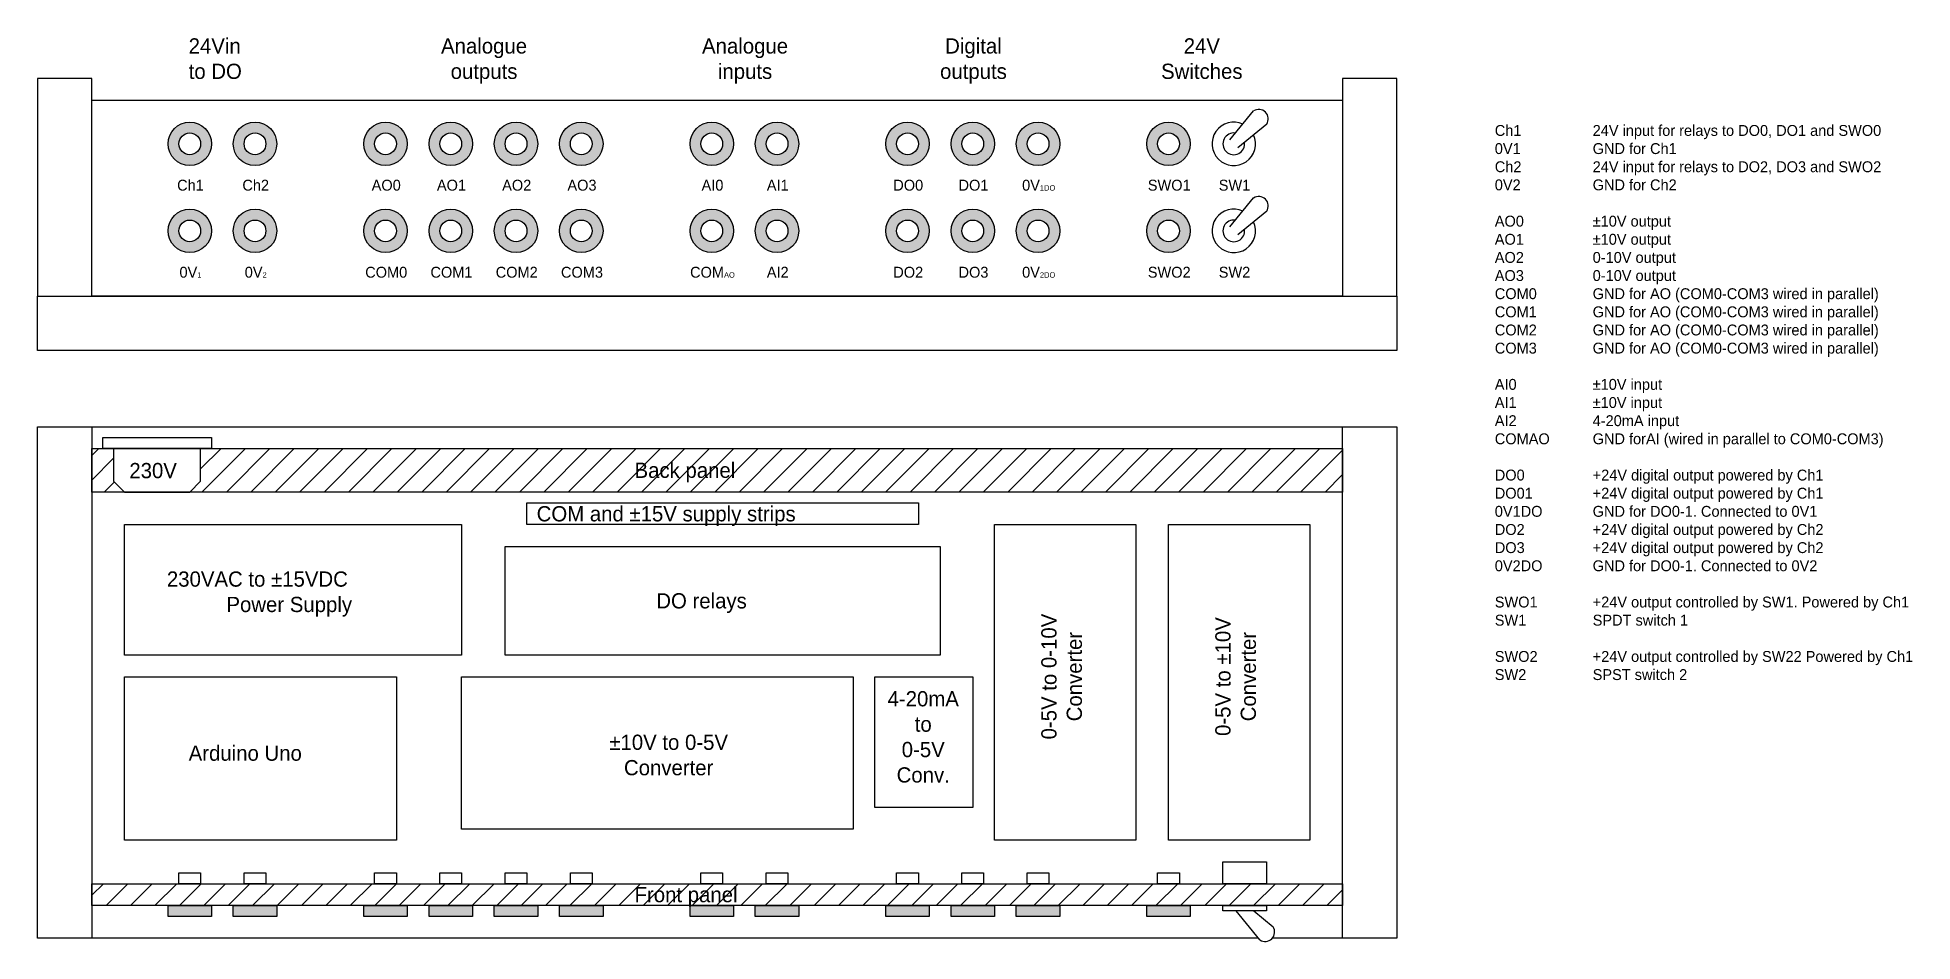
# Model space of a CAD drawing. Header units: millimetres. Extents: x 26 to 371, y 30 to 196.
import ezdxf

# ---------------------------------------------------------------- set-up
doc = ezdxf.new("R2010")
doc.units = ezdxf.units.MM
doc.header["$LTSCALE"] = 6
pattern_1 = [(45, (-500, 584.616), (-2.245064, 2.245064), [])]

msp = doc.modelspace()

# ---------------------------------------------------------------- hatches: boundary and pattern name
h = msp.add_hatch(color=112)
h.dxf.hatch_style = 1
h.paths.add_polyline_path([(50, 176.62, 1), (58, 176.62, 1)])
h.paths.add_polyline_path([(56, 176.62, -1), (52, 176.62, -1)], flags=16)
h.paths.add_polyline_path([(62, 176.62, 1), (70, 176.62, 1)])
h.paths.add_polyline_path([(68, 176.62, -1), (64, 176.62, -1)], flags=16)
at = {"true_color": 0x000000}
h = msp.add_hatch(color=18, dxfattribs=at)
h.dxf.hatch_style = 1
h.paths.add_polyline_path([(50, 160.62, 1), (58, 160.62, 1)])
h.paths.add_polyline_path([(56, 160.62, -1), (52, 160.62, -1)], flags=16)
h.paths.add_polyline_path([(62, 160.62, 1), (70, 160.62, 1)])
h.paths.add_polyline_path([(68, 160.62, -1), (64, 160.62, -1)], flags=16)
h.paths.add_polyline_path([(86, 160.62, 1), (94, 160.62, 1)])
h.paths.add_polyline_path([(92, 160.62, -1), (88, 160.62, -1)], flags=16)
h.paths.add_polyline_path([(98, 160.62, 1), (106, 160.62, 1)])
h.paths.add_polyline_path([(104, 160.62, -1), (100, 160.62, -1)], flags=16)
h.paths.add_polyline_path([(110, 160.62, 1), (118, 160.62, 1)])
h.paths.add_polyline_path([(116, 160.62, -1), (112, 160.62, -1)], flags=16)
h.paths.add_polyline_path([(122, 160.62, 1), (130, 160.62, 1)])
h.paths.add_polyline_path([(128, 160.62, -1), (124, 160.62, -1)], flags=16)
h.paths.add_polyline_path([(146, 160.62, 1), (154, 160.62, 1)])
h.paths.add_polyline_path([(152, 160.62, -1), (148, 160.62, -1)], flags=16)
h.paths.add_polyline_path([(206, 160.62, 1), (214, 160.62, 1)])
h.paths.add_polyline_path([(212, 160.62, -1), (208, 160.62, -1)], flags=16)
h.paths.add_polyline_path([(214, 176.62, 1), (206, 176.62, 1)])
h.paths.add_polyline_path([(208, 176.62, -1), (212, 176.62, -1)], flags=16)
h = msp.add_hatch(color=1)
h.dxf.hatch_style = 1
h.paths.add_polyline_path([(86, 176.62, 1), (94, 176.62, 1)])
h.paths.add_polyline_path([(92, 176.62, -1), (88, 176.62, -1)], flags=16)
h.paths.add_polyline_path([(98, 176.62, 1), (106, 176.62, 1)])
h.paths.add_polyline_path([(104, 176.62, -1), (100, 176.62, -1)], flags=16)
h.paths.add_polyline_path([(110, 176.62, 1), (118, 176.62, 1)])
h.paths.add_polyline_path([(116, 176.62, -1), (112, 176.62, -1)], flags=16)
h.paths.add_polyline_path([(122, 176.62, 1), (130, 176.62, 1)])
h.paths.add_polyline_path([(128, 176.62, -1), (124, 176.62, -1)], flags=16)
h.paths.add_polyline_path([(146, 176.62, 1), (154, 176.62, 1)])
h.paths.add_polyline_path([(152, 176.62, -1), (148, 176.62, -1)], flags=16)
h.paths.add_polyline_path([(158, 176.62, 1), (166, 176.62, 1)])
h.paths.add_polyline_path([(164, 176.62, -1), (160, 176.62, -1)], flags=16)
h.paths.add_polyline_path([(166, 160.62, 1), (158, 160.62, 1)])
h.paths.add_polyline_path([(160, 160.62, -1), (164, 160.62, -1)], flags=16)
at = {"true_color": 0xc7c8ca}
h = msp.add_hatch(color=9, dxfattribs=at)
h.dxf.hatch_style = 1
h.paths.add_polyline_path([(190, 176.62, 1), (182, 176.62, 1)])
h.paths.add_polyline_path([(188, 176.62, -1), (184, 176.62, -1)], flags=16)
h.paths.add_polyline_path([(202, 176.62, 1), (194, 176.62, 1)])
h.paths.add_polyline_path([(200, 176.62, -1), (196, 176.62, -1)], flags=16)
h.paths.add_polyline_path([(190, 160.62, 1), (182, 160.62, 1)])
h.paths.add_polyline_path([(188, 160.62, -1), (184, 160.62, -1)], flags=16)
h.paths.add_polyline_path([(202, 160.62, 1), (194, 160.62, 1)])
h.paths.add_polyline_path([(200, 160.62, -1), (196, 160.62, -1)], flags=16)
h.paths.add_polyline_path([(230, 176.62, 1), (238, 176.62, 1)])
h.paths.add_polyline_path([(236, 176.62, -1), (232, 176.62, -1)], flags=16)
h.paths.add_polyline_path([(238, 160.62, 1), (230, 160.62, 1)])
h.paths.add_polyline_path([(236, 160.62, -1), (232, 160.62, -1)], flags=16)
h = msp.add_hatch()
h.set_pattern_fill('ANSI31', color=256)
h.set_pattern_definition(pattern_1)
h.paths.add_polyline_path([(266, 40.62), (36, 40.62), (36, 36.62), (266, 36.62)])
h.paths.add_polyline_path([(266, 120.62), (56, 120.62), (56, 114.62), (54, 112.62), (266, 112.62)])
h.paths.add_polyline_path([(135.1, 35.58), (164.97, 35.58), (164.97, 40.72), (135.1, 40.72)], flags=9)
h.paths.add_polyline_path([(135.1, 113.58), (162.17, 113.58), (162.17, 118.72), (135.1, 118.72)], flags=24)
h = msp.add_hatch()
h.set_pattern_fill('ANSI31', color=256)
h.set_pattern_definition(pattern_1)
h.paths.add_polyline_path([(40, 120.62), (38, 120.62), (36, 120.62), (36, 112.62), (42, 112.62), (40, 114.62)])
h = msp.add_hatch(color=1)
h.dxf.hatch_style = 1
h.paths.add_polyline_path([(94, 34.62), (94, 36.62), (86, 36.62), (86, 34.62)])
h.paths.add_polyline_path([(106, 34.62), (106, 36.62), (98, 36.62), (98, 34.62)])
h.paths.add_polyline_path([(118, 34.62), (118, 36.62), (110, 36.62), (110, 34.62)])
h.paths.add_polyline_path([(130, 34.62), (130, 36.62), (122, 36.62), (122, 34.62)])
h.paths.add_polyline_path([(154, 34.62), (154, 36.62), (146, 36.62), (146, 34.62)])
h.paths.add_polyline_path([(166, 34.62), (166, 36.62), (158, 36.62), (158, 34.62)])
h.paths.add_polyline_path([(135.1, 35.58), (164.97, 35.58), (164.97, 40.72), (135.1, 40.72)], flags=9)
h = msp.add_hatch(color=112)
h.dxf.hatch_style = 1
h.paths.add_polyline_path([(50, 36.62), (50, 34.62), (58, 34.62), (58, 36.62)])
h.paths.add_polyline_path([(62, 36.62), (62, 34.62), (70, 34.62), (70, 36.62)])
h = msp.add_hatch(color=9, dxfattribs=at)
h.dxf.hatch_style = 1
h.paths.add_polyline_path([(190, 34.62), (190, 36.62), (182, 36.62), (182, 34.62)])
h.paths.add_polyline_path([(202, 34.62), (202, 36.62), (194, 36.62), (194, 34.62)])
h.paths.add_polyline_path([(230, 36.62), (230, 34.62), (238, 34.62), (238, 36.62)])
at = {"true_color": 0x000000}
h = msp.add_hatch(color=18, dxfattribs=at)
h.dxf.hatch_style = 1
h.paths.add_polyline_path([(214, 34.62), (214, 36.62), (206, 36.62), (206, 34.62)])

# ---------------------------------------------------------------- linework, layer by layer
for points in [[(36, 188.62), (26, 188.62), (26, 148.62), (36, 148.62)], [(276, 188.62), (266, 188.62), (266, 148.62), (276, 148.62)], [(36, 184.62), (266, 184.62), (266, 148.62), (36, 148.62)], [(26, 148.62), (276, 148.62), (276, 138.62), (26, 138.62)], [(26, 124.62), (36, 124.62), (36, 30.62), (26, 30.62)], [(36, 124.62), (36, 124.62), (36, 124.62), (36, 124.62)], [(266, 124.62), (276, 124.62), (276, 30.62), (266, 30.62)], [(38, 122.62), (58, 122.62), (58, 120.62), (38, 120.62)], [(36, 120.62), (266, 120.62), (266, 112.62), (36, 112.62)], [(116, 110.62), (188, 110.62), (188, 106.62), (116, 106.62)], [(42, 106.62), (104, 106.62), (104, 82.62), (42, 82.62)], [(202, 106.62), (228, 106.62), (228, 48.62), (202, 48.62)], [(234, 106.62), (260, 106.62), (260, 48.62), (234, 48.62)], [(112, 102.62), (192, 102.62), (192, 82.62), (112, 82.62)], [(42, 78.62), (92, 78.62), (92, 48.62), (42, 48.61)], [(104, 78.62), (176, 78.62), (176, 50.62), (104, 50.62)], [(180, 78.62), (198, 78.62), (198, 54.62), (180, 54.62)], [(52, 42.62), (56, 42.62), (56, 40.62), (52, 40.62)], [(64, 42.62), (68, 42.62), (68, 40.62), (64, 40.62)], [(88, 42.62), (92, 42.62), (92, 40.62), (88, 40.62)], [(100, 42.62), (104, 42.62), (104, 40.62), (100, 40.62)], [(112, 42.62), (116, 42.62), (116, 40.62), (112, 40.62)], [(124, 42.62), (128, 42.62), (128, 40.62), (124, 40.62)], [(148, 42.62), (152, 42.62), (152, 40.62), (148, 40.62)], [(160, 42.62), (164, 42.62), (164, 40.62), (160, 40.62)], [(184, 42.62), (188, 42.62), (188, 40.62), (184, 40.62)], [(196, 42.62), (200, 42.62), (200, 40.62), (196, 40.62)], [(208, 42.62), (212, 42.62), (212, 40.62), (208, 40.62)], [(232, 42.62), (236, 42.62), (236, 40.62), (232, 40.62)], [(244, 44.62), (252, 44.62), (252, 40.62), (244, 40.62)], [(36, 40.62), (266, 40.62), (266, 36.62), (36, 36.62)], [(50, 36.62), (58, 36.62), (58, 34.62), (50, 34.62)], [(62, 36.62), (70, 36.62), (70, 34.62), (62, 34.62)], [(86, 36.62), (94, 36.62), (94, 34.62), (86, 34.62)], [(98, 36.62), (106, 36.62), (106, 34.62), (98, 34.62)], [(110, 36.62), (118, 36.62), (118, 34.62), (110, 34.62)], [(122, 36.62), (130, 36.62), (130, 34.62), (122, 34.62)], [(146, 36.62), (154, 36.62), (154, 34.62), (146, 34.62)], [(158, 36.62), (166, 36.62), (166, 34.62), (158, 34.62)], [(182, 36.62), (190, 36.62), (190, 34.62), (182, 34.62)], [(194, 36.62), (202, 36.62), (202, 34.62), (194, 34.62)], [(206, 36.62), (214, 36.62), (214, 34.62), (206, 34.62)], [(230, 36.62), (238, 36.62), (238, 34.62), (230, 34.62)], [(244, 36.62), (252, 36.62), (252, 35.62), (244, 35.62)]]:
    msp.add_lwpolyline(points, close=True)
for points in [[(245.27, 177.34), (249.63, 182.67)], [(252.05, 180.25), (246.73, 175.89)], [(245.27, 161.34), (249.63, 166.67)], [(252.05, 164.25), (246.73, 159.89)], [(250.54, 30.62), (26, 30.62), (26, 124.62), (276, 124.62), (276, 30.62), (253.1, 30.62)], [(40, 120.62), (40, 114.62), (42, 112.62), (54, 112.62), (56, 114.62), (56, 120.62), (40, 120.62)], [(250.8, 30.29), (246.45, 35.62)], [(249.68, 35.62), (253.22, 32.71)]]:
    msp.add_lwpolyline(points)
for centre, radius in [((54, 176.62), 4), ((66, 176.62), 4), ((90, 176.62), 4), ((102, 176.62), 4), ((114, 176.62), 4), ((126, 176.62), 4), ((150, 176.62), 4), ((162, 176.62), 4), ((186, 176.62), 4), ((198, 176.62), 4), ((210, 176.62), 4), ((234, 176.62), 4), ((54, 176.62), 2), ((66, 176.62), 2), ((90, 176.62), 2), ((102, 176.62), 2), ((114, 176.62), 2), ((126, 176.62), 2), ((150, 176.62), 2), ((162, 176.62), 2), ((186, 176.62), 2), ((198, 176.62), 2), ((210, 176.62), 2), ((234, 176.62), 2), ((54, 160.62), 4), ((54, 160.62), 2), ((66, 160.62), 4), ((66, 160.62), 2), ((90, 160.62), 4), ((90, 160.62), 2), ((102, 160.62), 4), ((102, 160.62), 2), ((114, 160.62), 4), ((114, 160.62), 2), ((126, 160.62), 4), ((126, 160.62), 2), ((150, 160.62), 4), ((150, 160.62), 2), ((162, 160.62), 4), ((162, 160.62), 2), ((186, 160.62), 4), ((186, 160.62), 2), ((198, 160.62), 4), ((198, 160.62), 2), ((210, 160.62), 4), ((210, 160.62), 2), ((234, 160.62), 4), ((234, 160.62), 2)]:
    msp.add_circle(centre, radius)
for centre, radius, start, end in [((250.6, 181.21), 1.74, 326.3099, 123.6901), ((246, 176.62), 4, 65.5056, 24.4944), ((246, 176.62), 2, 81.4226, 8.5774), ((250.6, 165.21), 1.74, 326.3099, 123.6901), ((246, 160.62), 4, 65.5056, 24.4944), ((246, 160.62), 2, 81.4226, 8.5774), ((251.77, 31.74), 1.74, 236.3099, 33.6901)]:
    msp.add_arc(centre, radius, start, end)

# ---------------------------------------------------------------- texts
at = {"attachment_point": 1}
for s, width, heights, insert, char_height in [('24Vin\\Pto DO', 13.7943, [0], (53.8, 196.02), 2.8), ('\\pxqc;Analogue\\Poutputs', 44.6469, [0], (85.8, 196.02), 2.8), ('\\pxqc;Analogue\\Pinputs', 44.6469, [0], (133.8, 196.02), 2.8), ('\\pxqc;Digital\\Poutputs', 44.6469, [0], (175.8, 196.02), 2.8), ('\\pxqc;24V\\PSwitches', 44.6469, [0], (217.8, 196.02), 2.8), ('Ch1\\P0V1\\PCh2\\P0V2\\P\\PAO0\\PAO1\\PAO2\\PAO3\\PCOM0\\PCOM1\\PCOM2\\PCOM3\\P\\PAI0\\PAI1\\PAI2\\PCOMAO\\P\\PDO0\\PDO01\\P0V1DO\\PDO2\\PDO3\\P0V2DO\\P\\PSWO1\\PSW1\\P\\PSWO2\\PSW2', 20.8207, [143.54], (294, 180.08), 2), ('\\pxql;24V input for relays to DO0, DO1 and SWO0\\PGND for Ch1\\P24V input for relays to DO2, DO3 and SWO2\\PGND for Ch2\\P\\P±10V output\\P±10V output\\P0-10V output\\P0-10V output\\PGND for AO (COM0-COM3 wired in parallel)\\PGND for AO (COM0-COM3 wired in parallel)\\PGND for AO (COM0-COM3 wired in parallel)\\PGND for AO (COM0-COM3 wired in parallel)\\P\\P±10V input\\P±10V input\\P4-20mA input\\PGND forAI (wired in parallel to COM0-COM3) \\P\\P+24V digital output powered by Ch1\\P+24V digital output powered by Ch1\\PGND for DO0-1. Connected to 0V1\\P+24V digital output powered by Ch2\\P+24V digital output powered by Ch2\\PGND for DO0-1. Connected to 0V2\\P\\P+24V output controlled by SW1. Powered by Ch1\\PSPDT switch 1\\P\\P+24V output controlled by SW22 Powered by Ch1\\PSPST switch 2', 124.0369, [143.54], (312, 180.08), 2), ('\\pxqc;Ch1', 2.8, [2.8], (52.73, 170.02), 2), ('\\pxqc;Ch2', 2.8, [2.8], (64.73, 170.02), 2), ('\\pxqc;AO0', 2.8, [2.8], (88.73, 170.02), 2), ('\\pxqc;AO1', 2.8, [2.8], (100.73, 170.02), 2), ('\\pxqc;AO2', 2.8, [2.8], (112.73, 170.02), 2), ('\\pxqc;AO3', 2.8, [2.8], (124.73, 170.02), 2), ('\\pxqc;AI0', 2.8, [2.8], (148.73, 170.02), 2), ('\\pxqc;AI1', 2.8, [2.8], (160.73, 170.02), 2), ('\\pxqc;DO0', 2.8, [2.8], (184.73, 170.02), 2), ('\\pxqc;DO1', 2.8, [2.8], (196.73, 170.02), 2), ('\\pxqc;0V{\\H0.5x;1DO}', 2.8, [2.8], (208.73, 170.02), 2), ('\\pxqc;SWO1', 2.8, [2.8], (232.73, 170.02), 2), ('\\pxqc;SW1', 2.8, [2.8], (244.73, 170.02), 2), ('\\pxqc;0V{\\H0.5x;1}', 2.8, [2.8], (52.73, 154.02), 2), ('\\pxqc;0V{\\H0.5x;2}', 2.8, [2.8], (64.73, 154.02), 2), ('\\pxqc;COM0', 2.8, [2.8], (88.73, 154.02), 2), ('\\pxqc;COM1', 2.8, [2.8], (100.73, 154.02), 2), ('\\pxqc;COM2', 2.8, [2.8], (112.73, 154.02), 2), ('\\pxqc;COM3', 2.8, [2.8], (124.73, 154.02), 2), ('\\pxqc;COM{\\H0.5x;AO}', 2.8, [2.8], (148.73, 154.02), 2), ('\\pxqc;AI2', 2.8, [2.8], (160.73, 154.02), 2), ('\\pxqc;DO2', 2.8, [2.8], (184.73, 154.02), 2), ('\\pxqc;DO3', 2.8, [2.8], (196.73, 154.02), 2), ('\\pxqc;0V{\\H0.5x;2DO}', 2.8, [2.8], (208.73, 154.02), 2), ('\\pxqc;SWO2', 2.8, [2.8], (232.73, 154.02), 2), ('\\pxqc;SW2', 2.8, [2.8], (244.73, 154.02), 2), ('230V', 11.762, [3.73], (42.89, 117.96), 2.8), ('Back panel', 29.4474, [3.73], (135.8, 118.02), 2.8), ('COM and ±15V supply strips', 71.9344, [3.73], (117.8, 110.02), 2.8), ('230VAC to ±15VDC\\P\\pxqc;Power Supply', 44.9909, [12.18], (49.8, 98.02), 2.8), ('DO relays', 29.4474, [3.73], (139.8, 94.02), 2.8), ('\\pxqc;4-20mA\\Pto\\P0-5V\\PConv.', 16.9585, [23.24], (180.41, 76.02), 2.8), ('Arduino Uno', 29.4474, [3.73], (53.8, 66.02), 2.8), ('\\pxqc;±10V to 0-5V\\PConverter', 40.5486, [9.37], (121.8, 68.02), 2.8), ('Front panel', 44.6469, [0], (135.8, 40.02), 2.8)]:
    msp.add_mtext_dynamic_manual_height_columns(s, width=width, gutter_width=14, heights=heights, dxfattribs=dict(at, insert=insert, char_height=char_height))
at = {"char_height": 2.8, "attachment_point": 1, "rotation": 90}
for s, insert in [('\\pxqc;0-5V to 0-10V\\PConverter', (210.6, 58.42)), ('\\pxqc;0-5V to ±10V\\PConverter', (242.6, 58.42))]:
    msp.add_mtext_dynamic_manual_height_columns(s, width=40.5486, gutter_width=14, heights=[9.37], dxfattribs=dict(at, insert=insert))

doc.saveas('drawing.dxf')
